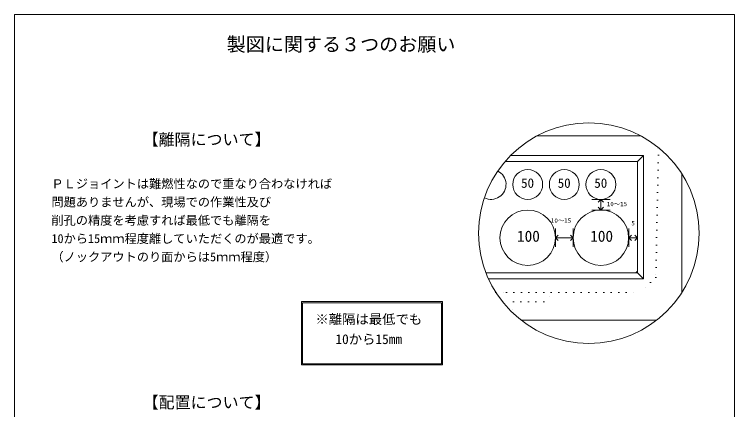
# Model space of a CAD drawing. Units: millimetres, scale not verified. Extents: x -4890 to 18490, y -2328 to 2328.
# Drawn here: x -4890 to -1830, y 646 to 2328 of the extents above; entities that cross this region are included whole.
import ezdxf
from ezdxf.enums import TextEntityAlignment as Align

# ---------------------------------------------------------------- set-up
doc = ezdxf.new("R2010")
doc.units = ezdxf.units.MM
doc.header["$LTSCALE"] = 10
doc.linetypes.add('DASHED1', pattern=[1.8, 1.2, -0.6])
doc.linetypes.add('USER5', pattern=[3.185, 0.01, -3.175])
for name, color, linetype, lineweight in [('0-2_waku', 7, 'Continuous', 18), ('0-3_gaikei', 7, 'Continuous', 18), ('0-4_kakure', 7, 'DASHED1', 5), ('0-5_sunpou', 7, 'Continuous', 5), ('0-8_hole', 7, 'Continuous', 18), ('0-9_uchigawa', 6, 'Continuous', 18), ('0-E_文字１', 7, 'Continuous', 18)]:
    doc.layers.add(name, color=color, linetype=linetype, lineweight=lineweight)
doc.styles.add('ＭＳ ゴシック', font='')
doc.styles.get('ＭＳ ゴシック').set_extended_font_data('MS Gothic')

# ---------------------------------------------------------------- blocks, each defined once
blk = doc.blocks.new('_Open90')
at = {"layer": '0-5_sunpou'}
blk.add_line((0, 0), (-1, 0), dxfattribs=at)
blk.add_lwpolyline([(-0.5, 0.5), (0, 0), (-0.5, -0.5)], dxfattribs=at)

msp = doc.modelspace()

# ---------------------------------------------------------------- linework, layer by layer
at = {"layer": '0-2_waku'}
for p, q in [((-4890.06, 2328), (-1830.06, 2328)), ((-4890.06, 2328), (-1830.06, 2328)), ((-4890.06, 2328), (-4890.06, -1947)), ((-1830.06, 2328), (-1830.06, -1947))]:
    msp.add_line(p, q, dxfattribs=at)
at = {"layer": '0-3_gaikei'}
for p, q in [((-2230.19, 1811.71), (-2668.32, 1811.71)), ((-2053.97, 1144.97), (-2053.97, 1649.34)), ((-2737.86, 1027.63), (-2160.64, 1027.63))]:
    msp.add_line(p, q, dxfattribs=at)
at = {"layer": '0-4_kakure', "linetype": 'USER5', "lineweight": 18}
for p, q in [((-2844.09, 1144.27), (-2799.88, 1144.27)), ((-2799.88, 1144.27), (-2229.64, 1144.27)), ((-2799.88, 1144.27), (-2229.64, 1144.27)), ((-2770.14, 1105.39), (-2773.28, 1058.26)), ((-2770.14, 1105.39), (-2666.46, 1105.39))]:
    msp.add_line(p, q, dxfattribs=at)
for points in [[(-2152.98, 1760.57), (-2164.84, 1209.07), (-2229.64, 1144.27)], [(-2770.14, 1105.39), (-2640.54, 1105.39), (-2601.66, 1144.27)]]:
    msp.add_lwpolyline(points, dxfattribs=at)
at = {"layer": '0-5_sunpou', "color": 150, "lineweight": 18}
for p, q in [((-2437, 1540.85), (-2359.24, 1540.85)), ((-2437, 1495.49), (-2359.24, 1495.49)), ((-2591.23, 1416.43), (-2591.23, 1338.67)), ((-2516.06, 1416.43), (-2516.06, 1338.67)), ((-2280.08, 1416.43), (-2280.08, 1338.67)), ((-2242.6, 1416.43), (-2242.6, 1338.67)), ((-2591.23, 1377.55), (-2516.06, 1377.55)), ((-2280.08, 1377.55), (-2242.6, 1377.55)), ((-2242.6, 1235.9), (-2249.77, 1228.51))]:
    msp.add_line(p, q, dxfattribs=at)
msp.add_circle((-2449.25, 1397.15), 468.88, dxfattribs=at)
at = {"layer": '0-8_hole'}
for centre, radius in [((-2709.16, 1604.35), 63.5), ((-2553.64, 1604.35), 63.5), ((-2398.12, 1604.35), 63.5), ((-2709.16, 1377.55), 117.94), ((-2398.12, 1377.55), 117.94)]:
    msp.add_circle(centre, radius, dxfattribs=at)
msp.add_arc((-2864.68, 1604.35), 63.5, 243.19936, 63.78529, dxfattribs=at)
at = {"layer": '0-9_uchigawa'}
for p, q in [((-2782.03, 1727.47), (-2216.68, 1727.47)), ((-2216.68, 1202.59), (-2216.68, 1727.47)), ((-2805.89, 1701.55), (-2799.88, 1701.55)), ((-2242.6, 1228.51), (-2242.6, 1701.55)), ((-2886.75, 1228.51), (-2799.88, 1228.51)), ((-2799.88, 1228.51), (-2242.6, 1228.51)), ((-2216.68, 1202.59), (-2242.6, 1228.51)), ((-2875.86, 1202.59), (-2799.88, 1202.59)), ((-2799.88, 1202.59), (-2216.68, 1202.59)), ((-3670.52, 1106.25), (-3070.52, 1106.25)), ((-3670.52, 836.25), (-3670.52, 1106.25)), ((-3070.52, 836.25), (-3070.52, 1106.25)), ((-3665.52, 1101.25), (-3075.52, 1101.25)), ((-3665.52, 841.25), (-3665.52, 1101.25)), ((-3075.52, 841.25), (-3075.52, 1101.25)), ((-3670.52, 836.25), (-3070.52, 836.25)), ((-3665.52, 841.25), (-3075.52, 841.25))]:
    msp.add_line(p, q, dxfattribs=at)
msp.add_lwpolyline([(-2799.88, 1701.55), (-2242.6, 1701.55), (-2216.68, 1727.47)], dxfattribs=at)

# ---------------------------------------------------------------- block references
at = {"layer": '0-5_sunpou', "xscale": 23.328, "yscale": 23.328}
for p, rotation in [((-2398.12, 1540.85), 90), ((-2398.12, 1495.49), 270), ((-2591.23, 1377.55), 180), ((-2280.08, 1377.55), 180)]:
    msp.add_blockref('_Open90', p, dxfattribs=dict(at, rotation=rotation))
for p in [(-2516.06, 1377.55), (-2242.6, 1377.55)]:
    msp.add_blockref('_Open90', p, dxfattribs=at)

# ---------------------------------------------------------------- texts
at = {"layer": '0-E_文字１', "style": 'ＭＳ ゴシック'}
for s, height, p in [('製図に関する３つのお願い', 59.38, (-3988.11, 2153.2)), ('【離隔について】', 49.88, (-4345.71, 1756.11)), ('ＰＬジョイントは難燃性なので重なり合わなければ', 38.01, (-4732.83, 1576.98)), ('50', 40.38, (-2737.14, 1577.99)), ('50', 40.38, (-2581.62, 1577.99)), ('50', 40.38, (-2426.1, 1577.99)), ('問題ありませんが、現場での作業性及び', 38.01, (-4732.83, 1499.22)), ('10～15', 19, (-2373.06, 1506.16)), ('削孔の精度を考慮すれば最低でも離隔を', 38.01, (-4732.83, 1421.46)), ('10～15', 19, (-2610.59, 1435.67)), ('5', 19, (-2268.92, 1424.63)), ('10から15ｍｍ程度離していただくのが最適です。', 38.01, (-4732.83, 1343.7)), ('100', 47.51, (-2754.45, 1346.21)), ('100', 47.51, (-2443.41, 1346.21)), ('（ノックアウトのり面からは5ｍｍ程度）', 38.01, (-4732.83, 1265.94)), ('※離隔は最低でも', 41.57, (-3611.08, 997.85)), ('\u3000 10から15mm', 41.57, (-3611.08, 912.8)), ('【配置について】', 49.88, (-4345.71, 637.25))]:
    msp.add_text(s, height=height, dxfattribs=at).set_placement(p, align=Align.BOTTOM_LEFT)

doc.saveas('drawing.dxf')
